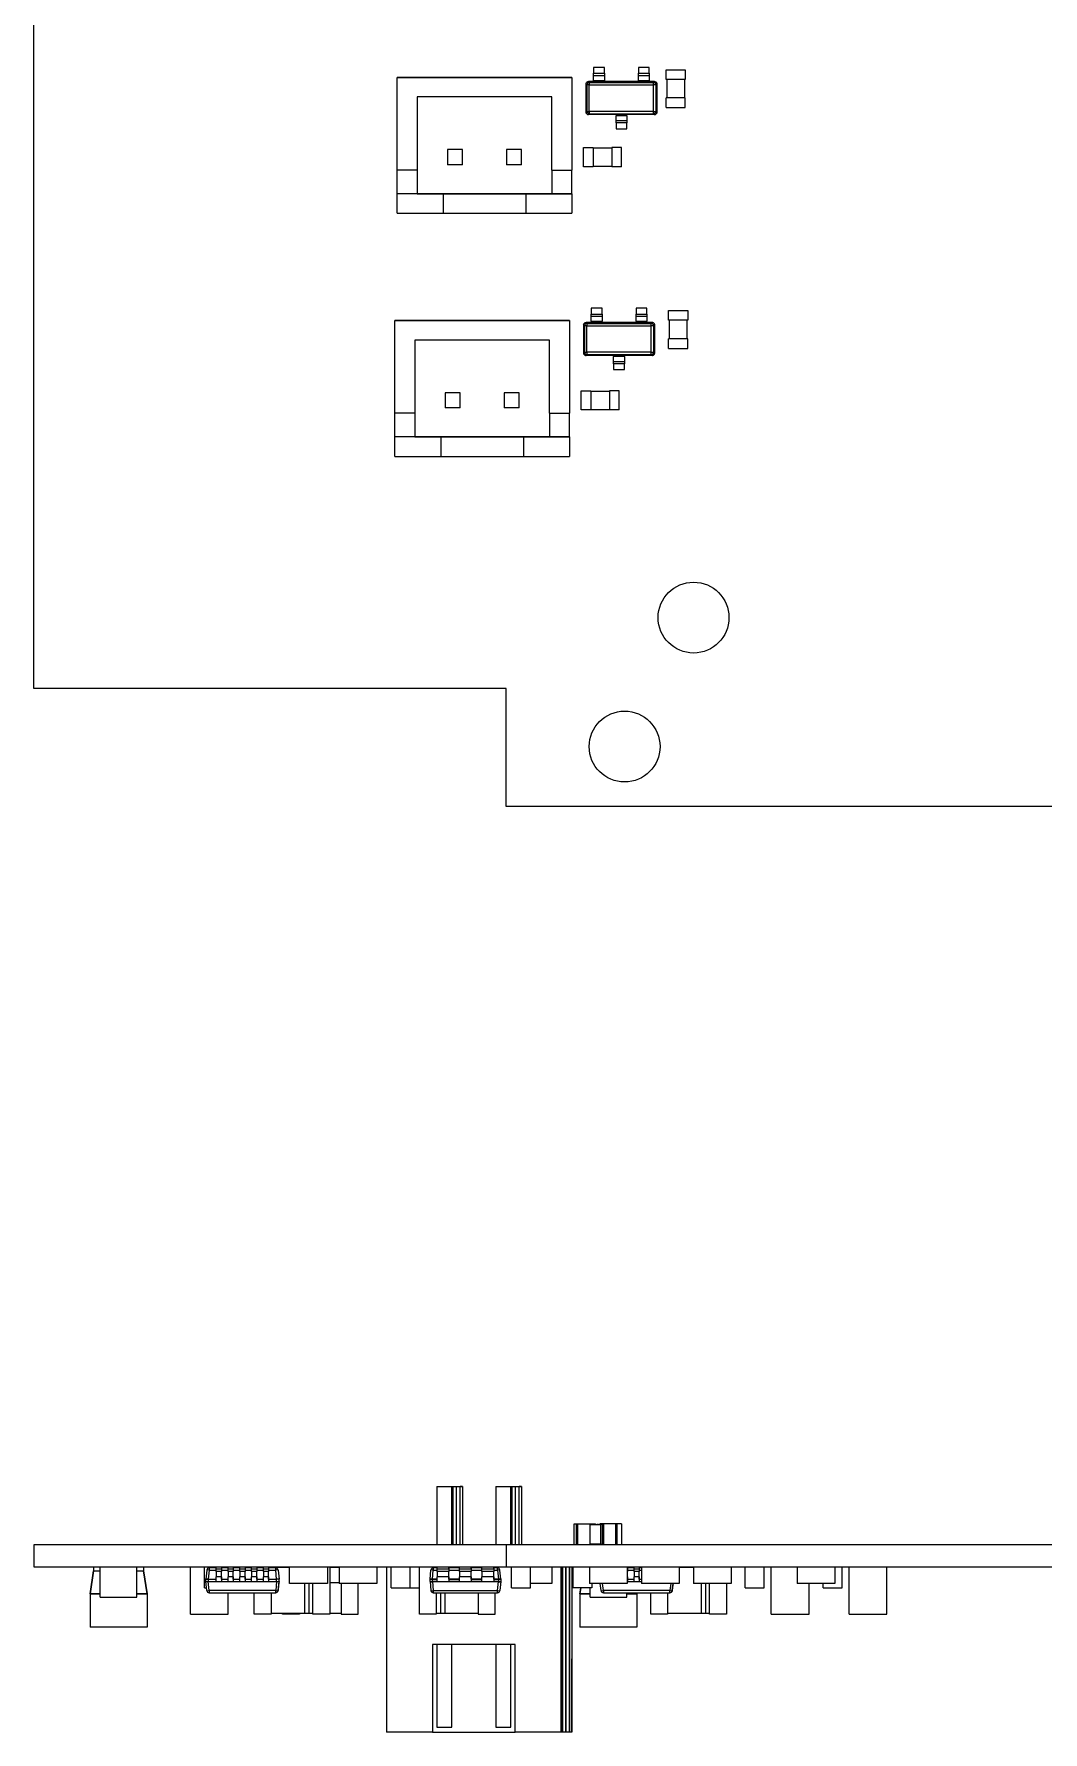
# Model space of a CAD drawing. Header units: millimetres. Extents: x -3 to 395, y 18 to 269.
# Drawn here: x -3.3 to 39.4, y 83.5 to 155.4 of the extents above; entities that cross this region are included whole.
import ezdxf

# ---------------------------------------------------------------- set-up
doc = ezdxf.new("R2010")
doc.units = ezdxf.units.MM

msp = doc.modelspace()

# ---------------------------------------------------------------- linework, layer by layer
at = {"color": 7, "linetype": 'Continuous', "lineweight": 25}
for p, q in [((-3.339, 127.721), (-3.339, 217.719)), ((20.825, 154.023), (20.365, 154.023)), ((20.365, 154.023), (20.365, 153.773)), ((20.825, 153.773), (20.825, 154.023)), ((22.725, 154.023), (22.265, 154.023)), ((22.265, 154.023), (22.265, 153.773)), ((22.725, 153.773), (22.725, 154.023)), ((23.439, 153.517), (23.439, 153.923)), ((23.439, 153.923), (24.251, 153.923)), ((24.251, 153.923), (24.251, 153.517)), ((12.045, 153.598), (12.045, 153.598)), ((12.045, 153.598), (19.445, 153.598)), ((19.445, 153.598), (12.045, 153.598)), ((12.045, 149.673), (12.045, 153.598)), ((19.445, 153.598), (19.445, 149.673)), ((20.046, 153.323), (20.045, 153.323)), ((20.045, 153.323), (20.045, 152.122)), ((20.046, 153.323), (20.086, 153.283)), ((20.046, 152.122), (20.046, 153.323)), ((20.185, 153.283), (20.086, 153.283)), ((20.086, 153.283), (20.086, 152.162)), ((20.145, 153.423), (20.145, 153.422)), ((20.365, 153.423), (20.145, 153.423)), ((20.145, 153.422), (20.185, 153.382)), ((20.145, 153.422), (22.945, 153.422)), ((20.185, 153.382), (20.185, 153.283)), ((20.185, 153.382), (22.905, 153.382)), ((20.185, 153.283), (22.905, 153.283)), ((20.185, 152.162), (20.185, 153.283)), ((20.365, 153.773), (20.825, 153.773)), ((20.365, 153.672), (20.365, 153.773)), ((20.825, 153.672), (20.365, 153.672)), ((20.365, 153.472), (20.365, 153.672)), ((20.365, 153.472), (20.825, 153.472)), ((20.365, 153.472), (20.365, 153.423)), ((20.825, 153.423), (20.365, 153.423)), ((20.825, 153.773), (20.825, 153.672)), ((20.825, 153.672), (20.825, 153.472)), ((20.825, 153.423), (20.825, 153.472)), ((22.265, 153.423), (20.825, 153.423)), ((22.265, 153.773), (22.725, 153.773)), ((22.265, 153.672), (22.265, 153.773)), ((22.725, 153.672), (22.265, 153.672)), ((22.265, 153.472), (22.265, 153.672)), ((22.265, 153.472), (22.725, 153.472)), ((22.265, 153.472), (22.265, 153.423)), ((22.725, 153.423), (22.265, 153.423)), ((22.725, 153.773), (22.725, 153.672)), ((22.725, 153.672), (22.725, 153.472)), ((22.725, 153.423), (22.725, 153.472)), ((22.945, 153.423), (22.725, 153.423)), ((22.905, 153.382), (22.945, 153.422)), ((22.905, 153.283), (22.905, 153.382)), ((22.905, 152.162), (22.905, 153.283)), ((23.005, 153.283), (22.905, 153.283)), ((22.972, 153.419), (22.944, 153.422)), ((22.945, 153.422), (22.945, 153.423)), ((23.045, 153.323), (23.005, 153.283)), ((23.005, 153.283), (23.005, 152.162)), ((23.045, 153.323), (23.045, 152.122)), ((23.045, 153.323), (23.045, 153.323)), ((23.045, 153.323), (23.045, 152.122)), ((24.251, 153.517), (23.439, 153.517)), ((23.464, 153.517), (23.464, 152.729)), ((24.226, 152.729), (24.226, 153.517)), ((18.595, 152.773), (12.895, 152.773)), ((12.895, 152.773), (12.895, 149.673)), ((18.595, 149.673), (18.595, 152.773)), ((24.251, 152.729), (23.439, 152.729)), ((23.439, 152.323), (23.439, 152.729)), ((24.251, 152.323), (24.251, 152.729)), ((20.045, 152.124), (20.049, 152.096)), ((20.045, 152.122), (20.046, 152.122)), ((20.086, 152.162), (20.046, 152.122)), ((20.086, 152.162), (20.185, 152.162)), ((20.145, 152.023), (20.185, 152.063)), ((22.945, 152.023), (20.145, 152.023)), ((20.145, 152.023), (20.145, 152.023)), ((21.315, 152.023), (20.145, 152.023)), ((22.905, 152.162), (20.185, 152.162)), ((20.185, 152.162), (20.185, 152.063)), ((20.185, 152.063), (22.905, 152.063)), ((21.315, 152.023), (21.775, 152.023)), ((21.315, 152.023), (21.315, 151.973)), ((21.775, 151.973), (21.315, 151.973)), ((21.315, 151.773), (21.315, 151.973)), ((21.315, 151.773), (21.775, 151.773)), ((21.315, 151.672), (21.315, 151.773)), ((21.775, 151.973), (21.775, 152.023)), ((22.945, 152.023), (21.775, 152.023)), ((21.775, 151.973), (21.775, 151.773)), ((21.775, 151.773), (21.775, 151.672)), ((22.905, 152.162), (23.005, 152.162)), ((22.905, 152.063), (22.905, 152.162)), ((22.905, 152.063), (22.945, 152.023)), ((22.945, 152.023), (22.945, 152.023)), ((23.005, 152.162), (23.045, 152.122)), ((23.042, 152.096), (23.045, 152.124)), ((23.045, 152.122), (23.045, 152.122)), ((23.439, 152.323), (24.251, 152.323)), ((21.775, 151.672), (21.315, 151.672)), ((21.315, 151.672), (21.315, 151.423)), ((21.315, 151.423), (21.775, 151.423)), ((21.775, 151.423), (21.775, 151.672)), ((14.815, 150.543), (14.175, 150.543)), ((14.175, 150.543), (14.175, 149.903)), ((14.815, 149.903), (14.815, 150.543)), ((16.675, 150.543), (16.675, 149.903)), ((17.315, 150.543), (16.675, 150.543)), ((17.315, 149.903), (17.315, 150.543)), ((19.945, 150.629), (20.351, 150.629)), ((19.945, 149.817), (19.945, 150.629)), ((20.351, 150.629), (20.351, 149.817)), ((21.139, 150.604), (20.351, 150.604)), ((21.139, 150.629), (21.139, 149.817)), ((21.545, 150.629), (21.139, 150.629)), ((21.545, 149.817), (21.545, 150.629)), ((12.895, 149.673), (12.045, 149.673)), ((12.045, 148.673), (12.045, 149.673)), ((12.895, 149.673), (12.895, 148.673)), ((14.815, 149.903), (14.175, 149.903)), ((17.315, 149.903), (16.675, 149.903)), ((18.595, 149.673), (19.445, 149.673)), ((18.595, 149.673), (18.595, 148.673)), ((19.445, 148.673), (19.445, 149.673)), ((20.351, 149.817), (19.945, 149.817)), ((20.351, 149.842), (21.139, 149.842)), ((21.545, 149.817), (21.139, 149.817)), ((13.995, 148.673), (12.045, 148.673)), ((12.045, 147.848), (12.045, 148.673)), ((12.895, 148.673), (12.045, 148.673)), ((12.895, 148.673), (18.595, 148.673)), ((13.995, 148.673), (13.995, 147.848)), ((17.495, 148.673), (13.995, 148.673)), ((19.445, 148.673), (17.495, 148.673)), ((17.495, 148.673), (17.495, 147.848)), ((18.595, 148.673), (19.445, 148.673)), ((19.445, 148.673), (19.445, 147.848)), ((12.045, 147.848), (13.995, 147.848)), ((13.995, 147.848), (17.495, 147.848)), ((17.495, 147.848), (19.445, 147.848)), ((19.345, 143.298), (11.945, 143.298)), ((11.945, 139.373), (11.945, 143.298)), ((11.945, 143.298), (19.345, 143.298)), ((11.945, 143.298), (11.945, 143.298)), ((19.345, 143.298), (19.345, 139.373)), ((19.946, 143.123), (19.945, 143.123)), ((19.945, 143.123), (19.945, 141.923)), ((19.946, 143.123), (19.986, 143.083)), ((19.946, 141.923), (19.946, 143.123)), ((20.045, 143.223), (20.045, 143.222)), ((20.265, 143.223), (20.045, 143.223)), ((20.045, 143.222), (20.085, 143.182)), ((20.045, 143.222), (22.845, 143.222)), ((20.085, 143.182), (20.085, 143.083)), ((20.085, 143.182), (22.805, 143.182)), ((20.725, 143.823), (20.265, 143.823)), ((20.265, 143.823), (20.265, 143.573)), ((20.265, 143.573), (20.725, 143.573)), ((20.265, 143.473), (20.265, 143.573)), ((20.725, 143.473), (20.265, 143.473)), ((20.265, 143.273), (20.265, 143.473)), ((20.265, 143.273), (20.725, 143.273)), ((20.265, 143.273), (20.265, 143.223)), ((20.725, 143.223), (20.265, 143.223)), ((20.725, 143.573), (20.725, 143.823)), ((20.725, 143.573), (20.725, 143.473)), ((20.725, 143.473), (20.725, 143.273)), ((20.725, 143.223), (20.725, 143.273)), ((22.165, 143.223), (20.725, 143.223)), ((22.625, 143.823), (22.165, 143.823)), ((22.165, 143.823), (22.165, 143.573)), ((22.165, 143.573), (22.625, 143.573)), ((22.165, 143.473), (22.165, 143.573)), ((22.625, 143.473), (22.165, 143.473)), ((22.165, 143.273), (22.165, 143.473)), ((22.165, 143.273), (22.625, 143.273)), ((22.165, 143.273), (22.165, 143.223)), ((22.625, 143.223), (22.165, 143.223)), ((22.625, 143.573), (22.625, 143.823)), ((22.625, 143.573), (22.625, 143.473)), ((22.625, 143.473), (22.625, 143.273)), ((22.625, 143.223), (22.625, 143.273)), ((22.845, 143.223), (22.625, 143.223)), ((22.805, 143.182), (22.845, 143.222)), ((22.805, 143.083), (22.805, 143.182)), ((22.872, 143.219), (22.844, 143.222)), ((22.845, 143.222), (22.845, 143.223)), ((22.945, 143.123), (22.905, 143.083)), ((22.945, 143.123), (22.945, 141.923)), ((22.945, 143.123), (22.945, 143.123)), ((22.945, 143.123), (22.945, 141.923)), ((23.539, 143.317), (23.539, 143.723)), ((23.539, 143.723), (24.351, 143.723)), ((24.351, 143.317), (23.539, 143.317)), ((23.564, 143.317), (23.564, 142.529)), ((24.326, 142.529), (24.326, 143.317)), ((24.351, 143.723), (24.351, 143.317)), ((18.495, 142.473), (12.795, 142.473)), ((12.795, 142.473), (12.795, 139.373)), ((18.495, 139.373), (18.495, 142.473)), ((20.085, 143.083), (19.986, 143.083)), ((19.986, 143.083), (19.986, 141.962)), ((20.085, 141.962), (20.085, 143.083)), ((20.085, 143.083), (22.805, 143.083)), ((22.805, 141.962), (22.805, 143.083)), ((22.905, 143.083), (22.805, 143.083)), ((22.905, 143.083), (22.905, 141.962)), ((24.351, 142.529), (23.539, 142.529)), ((23.539, 142.123), (23.539, 142.529)), ((24.351, 142.123), (24.351, 142.529)), ((19.945, 141.924), (19.949, 141.896)), ((19.945, 141.923), (19.946, 141.923)), ((19.986, 141.962), (19.946, 141.923)), ((19.986, 141.962), (20.085, 141.962)), ((20.045, 141.823), (20.085, 141.863)), ((22.845, 141.823), (20.045, 141.823)), ((20.045, 141.823), (20.045, 141.823)), ((21.215, 141.823), (20.045, 141.823)), ((22.805, 141.962), (20.085, 141.962)), ((20.085, 141.962), (20.085, 141.863)), ((20.085, 141.863), (22.805, 141.863)), ((21.215, 141.823), (21.215, 141.773)), ((21.215, 141.823), (21.675, 141.823)), ((21.675, 141.773), (21.215, 141.773)), ((21.215, 141.573), (21.215, 141.773)), ((21.675, 141.773), (21.675, 141.823)), ((22.845, 141.823), (21.675, 141.823)), ((21.675, 141.773), (21.675, 141.573)), ((22.805, 141.863), (22.805, 141.962)), ((22.805, 141.962), (22.905, 141.962)), ((22.805, 141.863), (22.845, 141.823)), ((22.845, 141.823), (22.845, 141.823)), ((22.905, 141.962), (22.945, 141.923)), ((22.942, 141.896), (22.945, 141.924)), ((22.945, 141.923), (22.945, 141.923)), ((23.539, 142.123), (24.351, 142.123)), ((21.215, 141.573), (21.675, 141.573)), ((21.215, 141.473), (21.215, 141.573)), ((21.675, 141.473), (21.215, 141.473)), ((21.215, 141.473), (21.215, 141.223)), ((21.215, 141.223), (21.675, 141.223)), ((21.675, 141.573), (21.675, 141.473)), ((21.675, 141.223), (21.675, 141.473)), ((14.715, 140.243), (14.075, 140.243)), ((14.075, 140.243), (14.075, 139.603)), ((14.715, 139.603), (14.715, 140.243)), ((17.215, 140.243), (16.575, 140.243)), ((16.575, 140.243), (16.575, 139.603)), ((17.215, 139.603), (17.215, 140.243)), ((19.845, 139.517), (19.845, 140.329)), ((19.845, 140.329), (20.251, 140.329)), ((20.251, 140.329), (20.251, 139.517)), ((21.039, 140.304), (20.251, 140.304)), ((21.039, 140.329), (21.039, 139.517)), ((21.445, 140.329), (21.039, 140.329)), ((21.445, 139.517), (21.445, 140.329)), ((14.715, 139.603), (14.075, 139.603)), ((17.215, 139.603), (16.575, 139.603)), ((20.251, 139.517), (19.845, 139.517)), ((20.251, 139.542), (21.039, 139.542)), ((21.445, 139.517), (21.039, 139.517)), ((12.795, 139.373), (11.945, 139.373)), ((11.945, 138.373), (11.945, 139.373)), ((12.795, 139.373), (12.795, 138.373)), ((18.495, 139.373), (19.345, 139.373)), ((18.495, 139.373), (18.495, 138.373)), ((19.345, 138.373), (19.345, 139.373)), ((13.895, 138.373), (11.945, 138.373)), ((11.945, 137.548), (11.945, 138.373)), ((12.795, 138.373), (11.945, 138.373)), ((12.795, 138.373), (18.495, 138.373)), ((13.895, 138.373), (13.895, 137.548)), ((17.395, 138.373), (13.895, 138.373)), ((19.345, 138.373), (17.395, 138.373)), ((17.395, 138.373), (17.395, 137.548)), ((18.495, 138.373), (19.345, 138.373)), ((19.345, 138.373), (19.345, 137.548)), ((11.945, 137.548), (13.895, 137.548)), ((13.895, 137.548), (17.395, 137.548)), ((17.395, 137.548), (19.345, 137.548)), ((16.661, 127.721), (-3.339, 127.721)), ((16.661, 122.721), (16.661, 127.721)), ((96.66, 122.721), (16.661, 122.721)), ((13.725, 93.925), (13.725, 91.45)), ((13.725, 93.925), (14.365, 93.925)), ((14.365, 91.45), (14.365, 93.925)), ((14.365, 93.925), (14.415, 93.925)), ((14.415, 93.925), (14.565, 93.925)), ((14.415, 91.45), (14.415, 93.925)), ((14.565, 91.45), (14.565, 93.925)), ((14.565, 93.925), (14.715, 93.925)), ((14.715, 93.925), (14.815, 93.925)), ((14.815, 93.925), (14.715, 93.925)), ((14.715, 91.45), (14.715, 93.925)), ((14.815, 93.925), (14.815, 91.45)), ((16.225, 93.925), (16.225, 91.45)), ((16.225, 93.925), (16.865, 93.925)), ((16.865, 91.45), (16.865, 93.925)), ((16.865, 93.925), (16.915, 93.925)), ((16.915, 93.925), (17.065, 93.925)), ((16.915, 91.45), (16.915, 93.925)), ((17.065, 91.45), (17.065, 93.925)), ((17.065, 93.925), (17.215, 93.925)), ((17.215, 93.925), (17.315, 93.925)), ((17.315, 93.925), (17.215, 93.925)), ((17.215, 91.45), (17.215, 93.925)), ((17.315, 93.925), (17.315, 91.45)), ((19.545, 91.45), (19.545, 92.339)), ((19.545, 92.339), (19.645, 92.339)), ((19.645, 91.45), (19.645, 92.339)), ((19.645, 92.339), (19.698, 92.339)), ((19.698, 92.339), (20.206, 92.339)), ((19.698, 91.45), (19.698, 92.339)), ((20.206, 92.339), (20.206, 91.45)), ((20.206, 92.339), (20.253, 92.339)), ((20.206, 92.314), (20.673, 92.314)), ((20.253, 92.339), (20.253, 92.314)), ((20.253, 92.339), (20.453, 92.339)), ((20.453, 92.339), (20.453, 92.314)), ((20.579, 92.316), (20.52, 92.316)), ((20.52, 92.314), (20.52, 92.316)), ((20.579, 92.316), (20.579, 92.314)), ((20.673, 92.316), (20.62, 92.316)), ((20.62, 92.314), (20.62, 92.316)), ((20.637, 92.339), (20.637, 92.316)), ((20.737, 92.339), (20.637, 92.339)), ((20.732, 92.316), (20.673, 92.316)), ((20.673, 91.473), (20.673, 92.316)), ((20.673, 92.316), (20.673, 92.314)), ((20.737, 92.316), (20.732, 92.316)), ((20.732, 92.316), (20.732, 91.473)), ((20.732, 92.316), (20.732, 92.314)), ((20.732, 92.314), (20.79, 92.314)), ((20.737, 92.339), (20.737, 92.314)), ((20.79, 92.339), (20.737, 92.339)), ((20.79, 92.339), (20.79, 91.45)), ((21.298, 92.339), (20.79, 92.339)), ((21.345, 92.339), (21.298, 92.339)), ((21.298, 92.339), (21.298, 91.45)), ((21.545, 92.339), (21.345, 92.339)), ((21.345, 92.339), (21.345, 91.45)), ((21.545, 92.339), (21.545, 91.45)), ((-3.339, 91.45), (-3.339, 90.524)), ((16.661, 91.45), (-3.339, 91.45)), ((96.66, 91.45), (16.661, 91.45)), ((16.661, 91.45), (16.661, 90.524)), ((20.673, 91.475), (20.206, 91.475)), ((20.253, 91.475), (20.253, 91.45)), ((20.453, 91.475), (20.453, 91.45)), ((20.52, 91.473), (20.52, 91.475)), ((20.579, 91.473), (20.52, 91.473)), ((20.579, 91.475), (20.579, 91.473)), ((20.62, 91.473), (20.62, 91.475)), ((20.673, 91.473), (20.62, 91.473)), ((20.637, 91.473), (20.637, 91.45)), ((20.637, 91.45), (20.637, 91.473)), ((20.732, 91.473), (20.673, 91.473)), ((20.79, 91.475), (20.732, 91.475)), ((20.737, 91.473), (20.732, 91.473)), ((20.737, 91.475), (20.737, 91.45)), ((-3.339, 90.524), (16.661, 90.524)), ((-0.812, 90.347), (-0.961, 89.382)), ((-0.961, 89.382), (-0.812, 90.347)), ((-0.812, 90.524), (-0.812, 90.347)), ((-0.812, 90.347), (-0.53, 90.347)), ((-0.53, 89.242), (-0.53, 90.524)), ((1.02, 89.242), (1.02, 90.524)), ((1.02, 90.347), (1.302, 90.347)), ((1.302, 90.524), (1.302, 90.347)), ((1.452, 89.382), (1.302, 90.347)), ((1.302, 90.347), (1.451, 89.382)), ((3.291, 88.518), (3.291, 90.524)), ((3.885, 89.636), (3.885, 90.524)), ((3.941, 89.994), (3.942, 90.005)), ((3.941, 89.905), (3.941, 89.994)), ((3.942, 89.894), (3.941, 89.905)), ((3.982, 90.385), (3.942, 90.005)), ((3.982, 89.514), (3.942, 89.894)), ((4.081, 90.385), (4.041, 90.005)), ((4.041, 90.005), (4.041, 89.994)), ((4.041, 89.994), (4.041, 89.905)), ((4.041, 89.905), (4.041, 89.894)), ((4.081, 89.514), (4.041, 89.894)), ((4.041, 89.894), (6.941, 89.894)), ((4.081, 90.475), (4.081, 90.385)), ((4.381, 90.475), (4.081, 90.475)), ((4.381, 90.425), (4.381, 90.524)), ((4.601, 90.425), (4.381, 90.425)), ((4.381, 90.325), (4.381, 90.425)), ((4.601, 90.325), (4.381, 90.325)), ((4.381, 90.325), (4.381, 90.1)), ((4.601, 90.1), (4.381, 90.1)), ((4.381, 89.9), (4.381, 90.1)), ((4.381, 89.9), (4.601, 89.9)), ((4.601, 90.524), (4.601, 90.425)), ((4.601, 90.524), (4.601, 90.325)), ((4.881, 90.475), (4.601, 90.475)), ((4.601, 90.425), (4.601, 90.325)), ((4.601, 90.1), (4.601, 90.325)), ((4.601, 90), (4.601, 90.1)), ((4.601, 90.1), (4.601, 89.9)), ((4.601, 90), (4.601, 89.9)), ((4.697, 90.475), (4.697, 90.524)), ((4.881, 90.425), (4.881, 90.524)), ((5.101, 90.425), (4.881, 90.425)), ((4.881, 90.325), (4.881, 90.425)), ((5.101, 90.325), (4.881, 90.325)), ((4.881, 90.325), (4.881, 90.1)), ((5.101, 90.1), (4.881, 90.1)), ((4.881, 89.9), (4.881, 90.1)), ((4.881, 89.9), (5.101, 89.9)), ((5.101, 90.524), (5.101, 90.425)), ((5.101, 90.524), (5.101, 90.325)), ((5.381, 90.475), (5.101, 90.475)), ((5.101, 90.425), (5.101, 90.325)), ((5.101, 90.1), (5.101, 90.325)), ((5.101, 90), (5.101, 90.1)), ((5.101, 90.1), (5.101, 89.9)), ((5.101, 90), (5.101, 89.9)), ((5.381, 90.425), (5.381, 90.524)), ((5.601, 90.425), (5.381, 90.425)), ((5.381, 90.325), (5.381, 90.425)), ((5.601, 90.325), (5.381, 90.325)), ((5.381, 90.325), (5.381, 90.1)), ((5.601, 90.1), (5.381, 90.1)), ((5.381, 89.9), (5.381, 90.1)), ((5.381, 89.9), (5.601, 89.9)), ((5.601, 90.524), (5.601, 90.425)), ((5.601, 90.524), (5.601, 90.325)), ((5.881, 90.475), (5.601, 90.475)), ((5.601, 90.425), (5.601, 90.325)), ((5.601, 90.1), (5.601, 90.325)), ((5.601, 90), (5.601, 90.1)), ((5.601, 90.1), (5.601, 89.9)), ((5.601, 90), (5.601, 89.9)), ((5.881, 90.425), (5.881, 90.524)), ((6.101, 90.425), (5.881, 90.425)), ((5.881, 90.325), (5.881, 90.425)), ((6.101, 90.325), (5.881, 90.325)), ((5.881, 90.325), (5.881, 90.1)), ((6.101, 90.1), (5.881, 90.1)), ((5.881, 89.9), (5.881, 90.1)), ((5.881, 89.9), (6.101, 89.9)), ((6.101, 90.524), (6.101, 90.425)), ((6.101, 90.524), (6.101, 90.325)), ((6.381, 90.475), (6.101, 90.475)), ((6.101, 90.425), (6.101, 90.325)), ((6.101, 90.1), (6.101, 90.325)), ((6.101, 90), (6.101, 90.1)), ((6.101, 90.1), (6.101, 89.9)), ((6.101, 90), (6.101, 89.9)), ((6.381, 90.425), (6.381, 90.524)), ((6.601, 90.425), (6.381, 90.425)), ((6.381, 90.325), (6.381, 90.425)), ((6.601, 90.325), (6.381, 90.325)), ((6.381, 90.325), (6.381, 90.1)), ((6.601, 90.1), (6.381, 90.1)), ((6.381, 89.9), (6.381, 90.1)), ((6.381, 89.9), (6.601, 89.9)), ((6.601, 90.524), (6.601, 90.425)), ((6.601, 90.524), (6.601, 90.325)), ((6.902, 90.475), (6.601, 90.475)), ((6.601, 90.425), (6.601, 90.325)), ((6.601, 90.1), (6.601, 90.325)), ((6.601, 90), (6.601, 90.1)), ((6.601, 90.1), (6.601, 89.9)), ((6.601, 90), (6.601, 89.9)), ((6.702, 90.524), (6.702, 90.475)), ((6.702, 90.5), (7.491, 90.5)), ((6.902, 90.385), (6.902, 90.475)), ((6.941, 90.005), (6.902, 90.385)), ((6.941, 89.894), (6.902, 89.514)), ((6.941, 89.994), (6.941, 90.005)), ((6.941, 89.905), (6.941, 89.994)), ((6.941, 89.894), (6.941, 89.905)), ((7.001, 90.385), (7.041, 90.005)), ((7.001, 89.514), (7.041, 89.894)), ((7.041, 89.894), (7.025, 89.739)), ((7.041, 90.005), (7.041, 89.994)), ((7.041, 89.994), (7.041, 90.005)), ((7.041, 89.905), (7.041, 89.994)), ((7.041, 89.905), (7.041, 89.894)), ((7.041, 89.894), (7.041, 89.905)), ((7.083, 90.5), (7.083, 90.524)), ((7.491, 89.814), (7.491, 90.524)), ((9.091, 90.524), (9.091, 89.814)), ((9.191, 90.524), (9.191, 88.518)), ((9.191, 90.5), (9.591, 90.5)), ((9.591, 90.524), (9.591, 89.814)), ((11.191, 90.524), (11.191, 89.814)), ((11.595, 90.524), (11.595, 83.524)), ((11.785, 89.636), (11.785, 90.524)), ((12.597, 89.636), (12.597, 90.524)), ((12.997, 89.636), (12.997, 90.524)), ((13.436, 89.994), (13.437, 90.005)), ((13.436, 89.994), (13.436, 89.905)), ((13.437, 89.894), (13.436, 89.905)), ((13.437, 90.005), (13.477, 90.385)), ((13.437, 89.894), (13.477, 89.514)), ((13.536, 90.005), (13.576, 90.385)), ((13.536, 90.005), (13.536, 89.994)), ((13.536, 89.905), (13.536, 89.994)), ((13.536, 89.905), (13.536, 89.894)), ((13.536, 89.894), (13.576, 89.514)), ((13.536, 89.894), (16.336, 89.894)), ((13.576, 90.475), (13.576, 90.385)), ((13.736, 90.475), (13.576, 90.475)), ((13.702, 90.524), (13.702, 90.475)), ((13.702, 90.5), (13.736, 90.5)), ((13.736, 90.425), (13.736, 90.524)), ((14.236, 90.425), (13.736, 90.425)), ((13.736, 90.325), (13.736, 90.425)), ((14.236, 90.325), (13.736, 90.325)), ((13.736, 90.325), (13.736, 90.1)), ((14.236, 90.1), (13.736, 90.1)), ((13.736, 89.9), (13.736, 90.1)), ((13.736, 89.9), (14.236, 89.9)), ((14.236, 90.425), (14.236, 90.524)), ((14.236, 90.524), (14.236, 90.325)), ((14.236, 90.5), (14.686, 90.5)), ((14.686, 90.475), (14.236, 90.475)), ((14.236, 90.425), (14.236, 90.325)), ((14.236, 90.1), (14.236, 90.325)), ((14.236, 90), (14.236, 90.1)), ((14.236, 90.1), (14.236, 89.9)), ((14.236, 90), (14.236, 89.9)), ((14.491, 90.524), (14.491, 90.5)), ((14.686, 90.425), (14.686, 90.524)), ((15.186, 90.425), (14.686, 90.425)), ((14.686, 90.325), (14.686, 90.425)), ((15.186, 90.325), (14.686, 90.325)), ((14.686, 90.325), (14.686, 90.1)), ((15.186, 90.1), (14.686, 90.1)), ((14.686, 89.9), (14.686, 90.1)), ((14.686, 89.9), (15.186, 89.9)), ((15.186, 90.425), (15.186, 90.524)), ((15.186, 90.524), (15.186, 90.325)), ((15.186, 90.5), (15.48, 90.5)), ((15.636, 90.475), (15.186, 90.475)), ((15.186, 90.425), (15.186, 90.325)), ((15.186, 90.1), (15.186, 90.325)), ((15.186, 90), (15.186, 90.1)), ((15.186, 90.1), (15.186, 89.9)), ((15.186, 90), (15.186, 89.9)), ((15.466, 90.5), (15.466, 90.502)), ((15.466, 90.502), (15.48, 90.502)), ((15.48, 90.524), (15.48, 90.475)), ((15.636, 90.425), (15.636, 90.524)), ((16.136, 90.425), (15.636, 90.425)), ((15.636, 90.325), (15.636, 90.425)), ((16.136, 90.325), (15.636, 90.325)), ((15.636, 90.325), (15.636, 90.1)), ((16.136, 90.1), (15.636, 90.1)), ((15.636, 89.9), (15.636, 90.1)), ((15.636, 89.9), (16.136, 89.9)), ((16.136, 90.425), (16.136, 90.524)), ((16.136, 90.524), (16.136, 90.325)), ((16.296, 90.475), (16.136, 90.475)), ((16.136, 90.425), (16.136, 90.325)), ((16.136, 90.1), (16.136, 90.325)), ((16.136, 90), (16.136, 90.1)), ((16.136, 90.1), (16.136, 89.9)), ((16.136, 90), (16.136, 89.9)), ((16.191, 90.475), (16.191, 90.524)), ((16.296, 90.385), (16.296, 90.475)), ((16.296, 90.385), (16.336, 90.005)), ((16.296, 89.514), (16.336, 89.894)), ((16.336, 89.994), (16.336, 90.005)), ((16.336, 89.994), (16.336, 89.905)), ((16.336, 89.894), (16.336, 89.905)), ((16.436, 90.005), (16.396, 90.385)), ((16.436, 89.894), (16.396, 89.514)), ((16.436, 90.005), (16.436, 89.994)), ((16.436, 89.994), (16.436, 90.005)), ((16.436, 89.994), (16.436, 89.905)), ((16.436, 89.905), (16.436, 89.894)), ((16.436, 89.894), (16.436, 89.905)), ((16.661, 90.524), (96.66, 90.524)), ((16.885, 89.636), (16.885, 90.524)), ((17.697, 89.636), (17.697, 90.524)), ((18.591, 90.524), (18.591, 89.814)), ((18.995, 90.524), (18.995, 83.524)), ((18.995, 83.524), (18.995, 90.524)), ((19.045, 90.524), (19.045, 83.524)), ((19.045, 83.524), (19.045, 90.524)), ((19.195, 90.524), (19.195, 83.524)), ((19.195, 83.524), (19.195, 90.524)), ((19.345, 90.524), (19.345, 83.524)), ((19.345, 83.524), (19.345, 90.524)), ((19.445, 90.524), (19.445, 89.814)), ((19.485, 90.524), (19.485, 89.636)), ((20.191, 90.524), (20.191, 89.814)), ((21.791, 90.524), (21.791, 89.814)), ((21.801, 90.425), (21.791, 90.425)), ((21.791, 89.9), (21.801, 89.9)), ((21.801, 90.524), (21.801, 90.425)), ((21.801, 90.524), (21.801, 90.325)), ((22.081, 90.475), (21.801, 90.475)), ((21.801, 90.425), (21.801, 90.325)), ((21.801, 90.1), (21.801, 90.325)), ((21.801, 90), (21.801, 90.1)), ((21.801, 90.1), (21.801, 89.9)), ((21.801, 90), (21.801, 89.9)), ((22.049, 90.524), (22.049, 90.475)), ((22.081, 90.425), (22.081, 90.524)), ((22.301, 90.425), (22.081, 90.425)), ((22.081, 90.325), (22.081, 90.425)), ((22.301, 90.325), (22.081, 90.325)), ((22.081, 90.325), (22.081, 90.1)), ((22.301, 90.1), (22.081, 90.1)), ((22.081, 89.9), (22.081, 90.1)), ((22.081, 89.9), (22.301, 89.9)), ((22.301, 90.524), (22.301, 90.425)), ((22.301, 90.524), (22.301, 90.325)), ((22.391, 90.475), (22.301, 90.475)), ((22.301, 90.425), (22.301, 90.325)), ((22.301, 90.1), (22.301, 90.325)), ((22.301, 90), (22.301, 90.1)), ((22.301, 90.1), (22.301, 89.9)), ((22.301, 90), (22.301, 89.9)), ((22.391, 90.524), (22.391, 89.814)), ((23.991, 90.524), (23.991, 89.814)), ((23.991, 90.5), (24.591, 90.5)), ((24.391, 90.524), (24.391, 90.5)), ((24.591, 90.524), (24.591, 89.814)), ((26.191, 90.524), (26.191, 89.814)), ((26.785, 89.636), (26.785, 90.524)), ((27.597, 89.636), (27.597, 90.524)), ((27.891, 88.518), (27.891, 90.524)), ((28.991, 90.524), (28.991, 89.814)), ((30.591, 90.524), (30.591, 89.814)), ((30.897, 89.636), (30.897, 90.524)), ((31.191, 88.518), (31.191, 90.524)), ((32.792, 88.518), (32.792, 90.524)), ((-0.961, 89.382), (-0.961, 87.96)), ((-0.961, 89.382), (-0.53, 89.382)), ((-0.53, 89.382), (-0.961, 89.382)), ((-0.53, 89.242), (1.02, 89.242)), ((1.02, 89.382), (1.451, 89.382)), ((1.451, 89.382), (1.02, 89.382)), ((1.451, 89.382), (1.451, 87.96)), ((3.885, 89.636), (3.969, 89.636)), ((6.902, 89.514), (4.081, 89.514)), ((4.081, 89.514), (4.081, 89.425)), ((4.081, 89.425), (6.902, 89.425)), ((4.891, 88.518), (4.891, 89.425)), ((5.991, 88.518), (5.991, 89.425)), ((6.702, 89.425), (6.702, 88.518)), ((6.902, 89.425), (6.902, 89.514)), ((7.025, 89.739), (7.001, 89.514)), ((9.091, 89.814), (7.491, 89.814)), ((8.124, 89.814), (8.124, 88.541)), ((8.302, 89.814), (8.302, 88.541)), ((8.48, 88.518), (8.48, 89.814)), ((9.591, 89.839), (9.191, 89.839)), ((11.191, 89.814), (9.591, 89.814)), ((9.68, 89.814), (9.68, 88.518)), ((10.391, 88.518), (10.391, 89.814)), ((11.785, 89.636), (12.597, 89.636)), ((12.597, 89.636), (12.997, 89.636)), ((12.991, 88.518), (12.991, 89.636)), ((13.576, 89.514), (16.296, 89.514)), ((13.576, 89.43), (13.576, 89.425)), ((13.576, 89.425), (16.296, 89.425)), ((13.702, 89.425), (13.702, 88.518)), ((13.88, 89.425), (13.88, 88.541)), ((14.058, 89.425), (14.058, 88.541)), ((15.48, 89.425), (15.48, 88.518)), ((16.191, 88.518), (16.191, 89.425)), ((16.296, 89.425), (16.296, 89.514)), ((16.885, 89.636), (17.697, 89.636)), ((18.591, 89.814), (17.697, 89.814)), ((19.445, 89.814), (19.485, 89.814)), ((19.445, 89.814), (19.445, 83.524)), ((19.445, 89.814), (19.445, 83.524)), ((20.297, 89.636), (19.485, 89.636)), ((19.824, 89.636), (19.785, 89.382)), ((19.786, 89.382), (19.825, 89.636)), ((19.786, 89.382), (19.786, 87.96)), ((19.786, 89.382), (20.217, 89.382)), ((20.217, 89.382), (19.786, 89.382)), ((21.791, 89.814), (20.191, 89.814)), ((20.217, 89.242), (20.217, 89.636)), ((20.217, 89.242), (21.767, 89.242)), ((20.297, 89.814), (20.297, 89.636)), ((20.682, 89.514), (20.651, 89.814)), ((23.602, 89.514), (20.781, 89.514)), ((20.781, 89.514), (20.781, 89.425)), ((20.781, 89.425), (23.602, 89.425)), ((21.767, 89.242), (21.767, 89.425)), ((21.767, 89.382), (22.198, 89.382)), ((22.198, 89.382), (21.767, 89.382)), ((22.198, 89.382), (22.191, 89.425)), ((22.191, 89.425), (22.198, 89.382)), ((22.198, 89.382), (22.198, 87.96)), ((23.991, 89.814), (22.391, 89.814)), ((22.791, 88.518), (22.791, 89.425)), ((23.502, 89.425), (23.502, 88.518)), ((23.602, 89.425), (23.602, 89.514)), ((23.725, 89.739), (23.701, 89.514)), ((23.732, 89.814), (23.725, 89.739)), ((26.191, 89.814), (24.591, 89.814)), ((24.924, 89.814), (24.924, 88.541)), ((25.102, 89.814), (25.102, 88.541)), ((25.28, 88.518), (25.28, 89.814)), ((25.991, 89.814), (25.991, 88.518)), ((26.785, 89.636), (27.597, 89.636)), ((30.591, 89.814), (28.991, 89.814)), ((29.491, 88.518), (29.491, 89.814)), ((30.085, 89.636), (30.085, 89.814)), ((30.085, 89.636), (30.897, 89.636)), ((3.291, 88.518), (4.891, 88.518)), ((6.702, 88.518), (5.991, 88.518)), ((8.124, 88.544), (6.702, 88.544)), ((7.191, 88.518), (7.191, 88.544)), ((7.902, 88.518), (7.191, 88.518)), ((7.902, 88.544), (7.902, 88.518)), ((8.08, 88.541), (8.08, 88.544)), ((8.124, 88.541), (8.08, 88.541)), ((8.302, 88.541), (8.124, 88.541)), ((8.48, 88.544), (8.302, 88.544)), ((9.191, 88.518), (8.48, 88.518)), ((9.68, 88.544), (9.191, 88.544)), ((9.68, 88.518), (10.391, 88.518)), ((13.702, 88.518), (12.991, 88.518)), ((13.88, 88.544), (13.702, 88.544)), ((13.88, 88.541), (13.88, 88.544)), ((14.058, 88.541), (13.88, 88.541)), ((14.058, 88.541), (14.058, 88.544)), ((15.48, 88.544), (14.058, 88.544)), ((15.48, 88.518), (16.191, 88.518)), ((23.502, 88.518), (22.791, 88.518)), ((24.924, 88.544), (23.502, 88.544)), ((25.102, 88.541), (24.924, 88.541)), ((25.28, 88.544), (25.102, 88.544)), ((25.991, 88.518), (25.28, 88.518)), ((27.891, 88.518), (29.491, 88.518)), ((31.191, 88.518), (32.792, 88.518)), ((1.451, 87.96), (-0.961, 87.96)), ((22.198, 87.96), (19.786, 87.96)), ((17.045, 87.225), (13.545, 87.225)), ((13.545, 87.225), (13.545, 83.524)), ((13.725, 87.225), (13.725, 83.725)), ((14.365, 83.725), (14.365, 87.225)), ((16.225, 87.225), (16.225, 83.725)), ((16.865, 83.725), (16.865, 87.225)), ((17.045, 83.524), (17.045, 87.225)), ((18.995, 86.625), (18.995, 83.524)), ((19.045, 86.625), (19.045, 83.524)), ((19.195, 86.625), (19.195, 83.524)), ((19.345, 86.625), (19.345, 83.524)), ((19.445, 83.524), (19.445, 86.625)), ((13.545, 83.524), (11.595, 83.524)), ((13.545, 83.524), (17.045, 83.524)), ((13.725, 83.725), (14.365, 83.725)), ((16.225, 83.725), (16.865, 83.725)), ((18.995, 83.524), (17.045, 83.524)), ((18.995, 83.524), (18.995, 83.524)), ((19.045, 83.524), (18.995, 83.524)), ((19.195, 83.524), (19.045, 83.524)), ((19.045, 83.524), (19.045, 83.524)), ((19.195, 83.524), (19.195, 83.524)), ((19.345, 83.524), (19.195, 83.524)), ((19.345, 83.524), (19.345, 83.524)), ((19.445, 83.524), (19.345, 83.524)), ((19.445, 83.524), (19.445, 83.524))]:
    msp.add_line(p, q, dxfattribs=at)
at = {"color": 8, "linetype": 'Continuous', "lineweight": 25}
for p, q in [((4.041, 90.005), (4.381, 90.005)), ((4.041, 89.994), (4.381, 89.994)), ((4.041, 89.905), (4.381, 89.905)), ((4.081, 90.385), (4.381, 90.385)), ((4.601, 90.385), (4.881, 90.385)), ((4.601, 90.005), (4.881, 90.005)), ((4.601, 89.994), (4.881, 89.994)), ((4.601, 89.905), (4.881, 89.905)), ((5.101, 90.385), (5.381, 90.385)), ((5.101, 90.005), (5.381, 90.005)), ((5.101, 89.994), (5.381, 89.994)), ((5.101, 89.905), (5.381, 89.905)), ((5.601, 90.385), (5.881, 90.385)), ((5.601, 90.005), (5.881, 90.005)), ((5.601, 89.994), (5.881, 89.994)), ((5.601, 89.905), (5.881, 89.905)), ((6.101, 90.385), (6.381, 90.385)), ((6.101, 90.005), (6.381, 90.005)), ((6.101, 89.994), (6.381, 89.994)), ((6.101, 89.905), (6.381, 89.905)), ((6.601, 90.385), (6.902, 90.385)), ((6.601, 90.005), (6.941, 90.005)), ((6.601, 89.994), (6.941, 89.994)), ((6.601, 89.905), (6.941, 89.905)), ((13.736, 90.005), (13.536, 90.005)), ((13.536, 89.994), (13.736, 89.994)), ((13.736, 89.905), (13.536, 89.905)), ((13.576, 90.385), (13.736, 90.385)), ((14.236, 90.385), (14.686, 90.385)), ((14.686, 90.005), (14.236, 90.005)), ((14.236, 89.994), (14.686, 89.994)), ((14.686, 89.905), (14.236, 89.905)), ((15.186, 90.385), (15.636, 90.385)), ((15.636, 90.005), (15.186, 90.005)), ((15.186, 89.994), (15.636, 89.994)), ((15.636, 89.905), (15.186, 89.905)), ((16.136, 90.385), (16.296, 90.385)), ((16.336, 90.005), (16.136, 90.005)), ((16.136, 89.994), (16.336, 89.994)), ((16.336, 89.905), (16.136, 89.905)), ((21.801, 90.325), (21.791, 90.325)), ((21.801, 90.1), (21.791, 90.1)), ((21.791, 89.894), (22.391, 89.894)), ((21.801, 90.385), (22.081, 90.385)), ((21.801, 90.005), (22.081, 90.005)), ((21.801, 89.994), (22.081, 89.994)), ((21.801, 89.905), (22.081, 89.905)), ((22.301, 90.385), (22.391, 90.385)), ((22.301, 90.005), (22.391, 90.005)), ((22.301, 89.994), (22.391, 89.994)), ((22.301, 89.905), (22.391, 89.905)), ((13.576, 89.514), (13.576, 89.43)), ((20.781, 89.514), (20.75, 89.814)), ((23.633, 89.814), (23.602, 89.514)), ((23.701, 89.514), (23.732, 89.814))]:
    msp.add_line(p, q, dxfattribs=at)
at = {"color": 7, "linetype": 'Continuous', "lineweight": 25, "flags": 128}
msp.add_lwpolyline([(13.477, 89.514), (13.479, 89.512), (13.485, 89.511)], dxfattribs=at)
at = {"color": 7, "linetype": 'Continuous', "lineweight": 25}
for centre in [(24.6, 130.721), (21.679, 125.26)]:
    msp.add_circle(centre, 1.5, dxfattribs=at)
for centre, radius, start, end in [((20.187, 153.281), 0.101, 90.72866, 179.26705), ((22.904, 153.281), 0.101, 0.73295, 89.27134), ((20.187, 152.164), 0.101, 180.73295, 269.27134), ((22.904, 152.164), 0.101, 270.72866, 359.26705), ((20.087, 143.081), 0.101, 90.73023, 179.27192), ((22.804, 143.081), 0.101, 0.73241, 89.26545), ((20.087, 141.964), 0.101, 180.72592, 269.27194), ((22.804, 141.964), 0.101, 270.73239, 359.26976), ((4.081, 90.375), 0.1, 90, 174), ((4.032, 90.144), 0.246, 78.3381, 101.6619), ((6.902, 90.375), 0.1, 6, 90), ((6.902, 90.375), 0.1, 6, 90), ((6.951, 90.144), 0.246, 78.33662, 101.66338), ((13.576, 90.375), 0.1, 90, 174), ((13.526, 90.144), 0.246, 78.33662, 101.66338), ((16.296, 90.375), 0.1, 6, 90), ((16.296, 90.375), 0.1, 6, 90), ((16.346, 90.144), 0.246, 78.3379, 101.6621), ((4.032, 89.755), 0.246, 258.33804, 281.66196), ((4.081, 89.525), 0.1, 186, 270), ((6.951, 89.755), 0.246, 258.33656, 281.66344), ((6.902, 89.525), 0.1, 270, 354), ((6.902, 89.525), 0.1, 270, 354), ((13.576, 89.525), 0.1, 186, 270), ((16.346, 89.755), 0.246, 258.33783, 281.66217), ((16.296, 89.525), 0.1, 270, 354), ((16.296, 89.525), 0.1, 270, 354), ((20.732, 89.755), 0.246, 258.33824, 281.66176), ((20.781, 89.525), 0.1, 186, 270), ((23.651, 89.755), 0.246, 258.33628, 281.66372), ((23.602, 89.525), 0.1, 270, 354), ((23.602, 89.525), 0.1, 270, 354)]:
    msp.add_arc(centre, radius, start, end, dxfattribs=at)
at = {"color": 8, "linetype": 'Continuous', "lineweight": 25}
msp.add_arc((13.514, 89.987), 0.477, 266.45275, 277.478, dxfattribs=at)
at = {"color": 7, "linetype": 'Continuous', "lineweight": 25}
for points, knots in [([(20.045, 153.323), (20.047, 153.336), (20.05, 153.362), (20.073, 153.395), (20.106, 153.418), (20.132, 153.421), (20.145, 153.423)], [0, 0, 0, 0, 0.25001, 0.499982, 0.749966, 1, 1, 1, 1]), ([(20.046, 153.323), (20.047, 153.335), (20.051, 153.361), (20.074, 153.394), (20.106, 153.417), (20.132, 153.42), (20.145, 153.422)], [0, 0, 0, 0, 0.249988, 0.499991, 0.749993, 1, 1, 1, 1]), ([(20.046, 153.323), (20.047, 153.335), (20.051, 153.361), (20.074, 153.394), (20.106, 153.417), (20.132, 153.42), (20.145, 153.422)], [0, 0, 0, 0, 0.249988, 0.499991, 0.749993, 1, 1, 1, 1]), ([(22.945, 153.423), (22.958, 153.421), (22.985, 153.418), (23.018, 153.395), (23.041, 153.362), (23.044, 153.336), (23.045, 153.323)], [0, 0, 0, 0, 0.250034, 0.500018, 0.74999, 1, 1, 1, 1]), ([(22.945, 153.422), (22.958, 153.42), (22.984, 153.417), (23.017, 153.394), (23.04, 153.361), (23.043, 153.335), (23.045, 153.323)], [0, 0, 0, 0, 0.250007, 0.500009, 0.750012, 1, 1, 1, 1]), ([(22.945, 153.422), (22.958, 153.42), (22.984, 153.417), (23.017, 153.394), (23.04, 153.361), (23.043, 153.335), (23.045, 153.323)], [0, 0, 0, 0, 0.250007, 0.500009, 0.750012, 1, 1, 1, 1]), ([(20.145, 152.023), (20.132, 152.024), (20.106, 152.027), (20.073, 152.05), (20.05, 152.083), (20.047, 152.109), (20.045, 152.122)], [0, 0, 0, 0, 0.2500311, 0.5000178, 0.7500111, 1, 1, 1, 1]), ([(20.046, 152.122), (20.047, 152.11), (20.051, 152.084), (20.074, 152.051), (20.106, 152.028), (20.132, 152.025), (20.145, 152.023)], [0, 0, 0, 0, 0.249988, 0.499991, 0.749993, 1, 1, 1, 1]), ([(20.145, 152.023), (20.132, 152.025), (20.106, 152.028), (20.074, 152.051), (20.051, 152.084), (20.047, 152.11), (20.046, 152.122)], [0, 0, 0, 0, 0.250007, 0.500009, 0.750012, 1, 1, 1, 1]), ([(22.945, 152.023), (22.958, 152.025), (22.984, 152.028), (23.017, 152.051), (23.04, 152.084), (23.043, 152.11), (23.045, 152.122)], [0, 0, 0, 0, 0.250007, 0.500009, 0.750012, 1, 1, 1, 1]), ([(23.045, 152.122), (23.044, 152.109), (23.041, 152.083), (23.018, 152.05), (22.985, 152.027), (22.958, 152.024), (22.945, 152.023)], [0, 0, 0, 0, 0.2499889, 0.4999822, 0.7499689, 1, 1, 1, 1]), ([(23.045, 152.122), (23.043, 152.11), (23.04, 152.084), (23.017, 152.051), (22.984, 152.028), (22.958, 152.025), (22.945, 152.023)], [0, 0, 0, 0, 0.249988, 0.499991, 0.749993, 1, 1, 1, 1]), ([(19.945, 143.123), (19.947, 143.136), (19.95, 143.162), (19.973, 143.195), (20.006, 143.218), (20.032, 143.221), (20.045, 143.223)], [0, 0, 0, 0, 0.250012, 0.499985, 0.750011, 1, 1, 1, 1]), ([(19.946, 143.123), (19.947, 143.135), (19.951, 143.161), (19.974, 143.194), (20.006, 143.217), (20.032, 143.22), (20.045, 143.222)], [0, 0, 0, 0, 0.250005, 0.500018, 0.749985, 1, 1, 1, 1]), ([(19.946, 143.123), (19.947, 143.135), (19.951, 143.161), (19.974, 143.194), (20.006, 143.217), (20.032, 143.22), (20.045, 143.222)], [0, 0, 0, 0, 0.250005, 0.500018, 0.749985, 1, 1, 1, 1]), ([(22.845, 143.223), (22.858, 143.221), (22.885, 143.218), (22.918, 143.195), (22.941, 143.162), (22.944, 143.136), (22.945, 143.123)], [0, 0, 0, 0, 0.249992, 0.499982, 0.749985, 1, 1, 1, 1]), ([(22.845, 143.222), (22.858, 143.22), (22.884, 143.217), (22.917, 143.194), (22.94, 143.161), (22.943, 143.135), (22.945, 143.123)], [0, 0, 0, 0, 0.250019, 0.49999, 0.749981, 1, 1, 1, 1]), ([(22.845, 143.222), (22.858, 143.22), (22.884, 143.217), (22.917, 143.194), (22.94, 143.161), (22.943, 143.135), (22.945, 143.123)], [0, 0, 0, 0, 0.250019, 0.49999, 0.749981, 1, 1, 1, 1]), ([(20.045, 141.823), (20.032, 141.824), (20.006, 141.827), (19.973, 141.85), (19.95, 141.883), (19.947, 141.909), (19.945, 141.923)], [0, 0, 0, 0, 0.2499802, 0.5000025, 0.7499918, 1, 1, 1, 1]), ([(19.946, 141.923), (19.947, 141.91), (19.951, 141.884), (19.974, 141.851), (20.006, 141.828), (20.032, 141.825), (20.045, 141.823)], [0, 0, 0, 0, 0.250003, 0.500014, 0.749992, 1, 1, 1, 1]), ([(20.045, 141.823), (20.032, 141.825), (20.006, 141.828), (19.974, 141.851), (19.951, 141.884), (19.947, 141.91), (19.946, 141.923)], [0, 0, 0, 0, 0.250008, 0.499986, 0.749997, 1, 1, 1, 1]), ([(22.845, 141.823), (22.858, 141.825), (22.884, 141.828), (22.917, 141.851), (22.94, 141.884), (22.943, 141.91), (22.945, 141.923)], [0, 0, 0, 0, 0.250012, 0.499994, 0.749983, 1, 1, 1, 1]), ([(22.945, 141.923), (22.944, 141.909), (22.941, 141.883), (22.918, 141.85), (22.885, 141.827), (22.858, 141.824), (22.845, 141.823)], [0, 0, 0, 0, 0.2500115, 0.5000306, 0.7500165, 1, 1, 1, 1]), ([(22.945, 141.923), (22.943, 141.91), (22.94, 141.884), (22.917, 141.851), (22.884, 141.828), (22.858, 141.825), (22.845, 141.823)], [0, 0, 0, 0, 0.250017, 0.500006, 0.749988, 1, 1, 1, 1]), ([(3.941, 89.994), (3.943, 89.994), (3.946, 89.994), (3.969, 89.994), (4.002, 89.994), (4.028, 89.994), (4.041, 89.994)], [0, 0, 0, 0, 0.2500294, 0.5000097, 0.7500034, 1, 1, 1, 1]), ([(3.941, 89.905), (3.943, 89.905), (3.946, 89.905), (3.969, 89.905), (4.002, 89.905), (4.028, 89.905), (4.041, 89.905)], [0, 0, 0, 0, 0.2500294, 0.5000097, 0.7500034, 1, 1, 1, 1]), ([(3.942, 90.005), (3.944, 90.006), (3.947, 90.008), (3.97, 90.009), (4.003, 90.008), (4.029, 90.006), (4.041, 90.005)], [0, 0, 0, 0, 0.2500094, 0.50001, 0.7499906, 1, 1, 1, 1]), ([(4.041, 89.894), (4.029, 89.893), (4.003, 89.891), (3.97, 89.89), (3.947, 89.891), (3.944, 89.893), (3.942, 89.894)], [0, 0, 0, 0, 0.2500094, 0.49999, 0.7499906, 1, 1, 1, 1]), ([(6.941, 90.005), (6.954, 90.006), (6.98, 90.008), (7.013, 90.009), (7.036, 90.008), (7.039, 90.006), (7.041, 90.005)], [0, 0, 0, 0, 0.249988, 0.499991, 0.749993, 1, 1, 1, 1]), ([(7.041, 89.994), (7.04, 89.994), (7.037, 89.994), (7.014, 89.994), (6.981, 89.994), (6.955, 89.994), (6.941, 89.994)], [0, 0, 0, 0, 0.250027, 0.500009, 0.750025, 1, 1, 1, 1]), ([(6.941, 89.905), (6.955, 89.905), (6.981, 89.905), (7.014, 89.905), (7.037, 89.905), (7.04, 89.905), (7.041, 89.905)], [0, 0, 0, 0, 0.249975, 0.499991, 0.749973, 1, 1, 1, 1]), ([(7.041, 89.894), (7.039, 89.893), (7.036, 89.891), (7.013, 89.89), (6.98, 89.891), (6.954, 89.893), (6.941, 89.894)], [0, 0, 0, 0, 0.250007, 0.500009, 0.750012, 1, 1, 1, 1]), ([(13.436, 89.994), (13.438, 89.994), (13.441, 89.994), (13.464, 89.994), (13.497, 89.994), (13.523, 89.994), (13.536, 89.994)], [0, 0, 0, 0, 0.249986, 0.500014, 0.750009, 1, 1, 1, 1]), ([(13.436, 89.905), (13.438, 89.905), (13.441, 89.905), (13.464, 89.905), (13.497, 89.905), (13.523, 89.905), (13.536, 89.905)], [0, 0, 0, 0, 0.249986, 0.500014, 0.750009, 1, 1, 1, 1]), ([(13.437, 90.005), (13.438, 90.006), (13.442, 90.008), (13.465, 90.009), (13.497, 90.008), (13.523, 90.006), (13.536, 90.005)], [0, 0, 0, 0, 0.250012, 0.499981, 0.750016, 1, 1, 1, 1]), ([(13.437, 89.894), (13.438, 89.893), (13.442, 89.891), (13.465, 89.89), (13.497, 89.891), (13.523, 89.893), (13.536, 89.894)], [0, 0, 0, 0, 0.250012, 0.499981, 0.750016, 1, 1, 1, 1]), ([(16.336, 90.005), (16.349, 90.006), (16.375, 90.008), (16.408, 90.009), (16.431, 90.008), (16.434, 90.006), (16.436, 90.005)], [0, 0, 0, 0, 0.2500103, 0.5000085, 0.7499799, 1, 1, 1, 1]), ([(16.336, 89.994), (16.349, 89.994), (16.375, 89.994), (16.409, 89.994), (16.432, 89.994), (16.435, 89.994), (16.436, 89.994)], [0, 0, 0, 0, 0.249991, 0.499967, 0.750009, 1, 1, 1, 1]), ([(16.336, 89.905), (16.349, 89.905), (16.375, 89.905), (16.409, 89.905), (16.432, 89.905), (16.435, 89.905), (16.436, 89.905)], [0, 0, 0, 0, 0.249991, 0.499967, 0.750009, 1, 1, 1, 1]), ([(16.336, 89.894), (16.349, 89.893), (16.375, 89.891), (16.408, 89.89), (16.431, 89.891), (16.434, 89.893), (16.436, 89.894)], [0, 0, 0, 0, 0.2500103, 0.5000085, 0.7499799, 1, 1, 1, 1]), ([(13.485, 89.511), (13.487, 89.5), (13.492, 89.478), (13.514, 89.451), (13.544, 89.433), (13.566, 89.431), (13.577, 89.43)], [0, 0, 0, 0, 0.251846, 0.502487, 0.751858, 1, 1, 1, 1])]:
    msp.add_open_spline(points, degree=3, knots=knots, dxfattribs=at)

doc.saveas('drawing.dxf')
